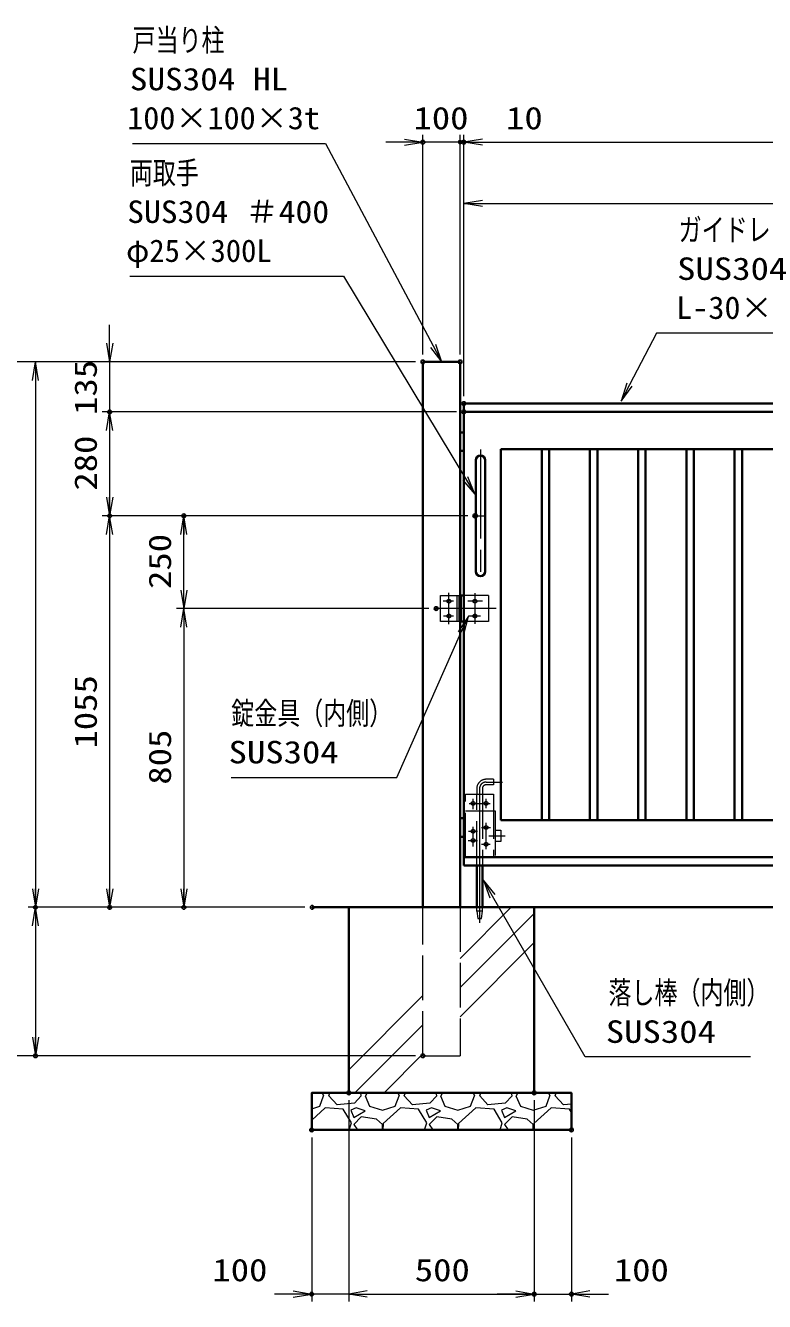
# Model space of a CAD drawing. Units: millimetres at full size, sheet at 1:20. Extents: x -5940 to 5940, y -4200 to 4200.
# Drawn here: x -3662 to -1671, y -2167 to 1272 of the extents above; entities that cross this region are included whole.
import ezdxf
from ezdxf.enums import TextEntityAlignment as Align

# ---------------------------------------------------------------- set-up
doc = ezdxf.new("R2010")
doc.units = ezdxf.units.MM
doc.header["$LTSCALE"] = 20
doc.header["$PDMODE"] = 32
doc.header["$PDSIZE"] = 10
doc.linetypes.add('DASHED', pattern=[7.5, 6, -1.5])
doc.linetypes.add('USER1', pattern=[18, 12, -1.5, 3, -1.5])
for name, color, linetype, lineweight in [('0-1_軸線', 200, 'USER1', 15), ('0-2_寸法線', 4, 'Continuous', 18), ('0-3_0', 7, 'Continuous', 18), ('0-5_外形線', 7, 'Continuous', 35), ('0-6_隠れ線', 140, 'DASHED', 18), ('0-7_細線', 2, 'Continuous', 35), ('0-C_ハッチング', 253, 'Continuous', 13)]:
    doc.layers.add(name, color=color, linetype=linetype, lineweight=lineweight)
doc.layers.add('0-4_Defpoints', color=7, linetype='Continuous')
doc.styles.add('ＭＳ ゴシック', font='')
doc.styles.get('ＭＳ ゴシック').set_extended_font_data('MS Gothic')

# ---------------------------------------------------------------- blocks, each defined once
blk = doc.blocks.new('_Open')
at = {"layer": '0-3_0'}
blk.add_line((-20, 3.333), (0, 0), dxfattribs=at)
blk.add_lwpolyline([(-20, -3.333), (0, 0), (-20, 0)], dxfattribs=at)
blk = doc.blocks.new('_DOTSMALL')
at = {"layer": '0-3_0'}
for points in [[(0, 0), (-2.5, 0), (-2.48, 0.313)], [(0, 0), (-2.48, -0.313), (-2.5, 0)], [(0, 0), (-2.48, 0.313), (-2.421, 0.622)], [(0, 0), (-2.421, -0.622), (-2.48, -0.313)], [(0, 0), (-2.421, 0.622), (-2.324, 0.92)], [(0, 0), (-2.324, -0.92), (-2.421, -0.622)], [(0, 0), (-2.324, 0.92), (-2.191, 1.204)], [(0, 0), (-2.191, -1.204), (-2.324, -0.92)], [(0, 0), (-2.191, 1.204), (-2.023, 1.469)], [(0, 0), (-2.023, -1.469), (-2.191, -1.204)], [(0, 0), (-2.023, 1.469), (-1.822, 1.711)], [(0, 0), (-1.822, -1.711), (-2.023, -1.469)], [(0, 0), (-1.822, 1.711), (-1.594, 1.926)], [(0, 0), (-1.594, -1.926), (-1.822, -1.711)], [(0, 0), (-1.594, 1.926), (-1.34, 2.111)], [(0, 0), (-1.34, -2.111), (-1.594, -1.926)], [(0, 0), (-1.34, 2.111), (-1.064, 2.262)], [(0, 0), (-1.064, -2.262), (-1.34, -2.111)], [(0, 0), (-1.064, 2.262), (-0.773, 2.378)], [(0, 0), (-0.773, -2.378), (-1.064, -2.262)], [(0, 0), (-0.773, 2.378), (-0.468, 2.456)], [(0, 0), (-0.468, -2.456), (-0.773, -2.378)], [(0, 0), (-0.468, 2.456), (-0.157, 2.495)], [(0, 0), (-0.157, -2.495), (-0.468, -2.456)], [(0, 0), (-0.157, 2.495), (0.157, 2.495)], [(0, 0), (0.157, -2.495), (-0.157, -2.495)], [(0, 0), (0.157, 2.495), (0.468, 2.456)], [(0, 0), (0.468, 2.456), (0.773, 2.378)], [(0, 0), (0.773, 2.378), (1.064, 2.262)], [(0, 0), (1.064, 2.262), (1.34, 2.111)], [(0, 0), (1.34, 2.111), (1.594, 1.926)], [(0, 0), (1.594, 1.926), (1.822, 1.711)], [(0, 0), (1.822, 1.711), (2.023, 1.469)], [(0, 0), (2.023, 1.469), (2.191, 1.204)], [(0, 0), (2.191, 1.204), (2.324, 0.92)], [(0, 0), (2.324, 0.92), (2.421, 0.622)], [(0, 0), (2.421, 0.622), (2.48, 0.313)], [(0, 0), (2.48, 0.313), (2.5, 0)], [(0, 0), (0.468, -2.456), (0.157, -2.495)], [(0, 0), (0.773, -2.378), (0.468, -2.456)], [(0, 0), (1.064, -2.262), (0.773, -2.378)], [(0, 0), (1.34, -2.111), (1.064, -2.262)], [(0, 0), (1.594, -1.926), (1.34, -2.111)], [(0, 0), (1.822, -1.711), (1.594, -1.926)], [(0, 0), (2.023, -1.469), (1.822, -1.711)], [(0, 0), (2.191, -1.204), (2.023, -1.469)], [(0, 0), (2.324, -0.92), (2.191, -1.204)], [(0, 0), (2.421, -0.622), (2.324, -0.92)], [(0, 0), (2.48, -0.313), (2.421, -0.622)], [(0, 0), (2.5, 0), (2.48, -0.313)]]:
    blk.add_solid(points, dxfattribs=at)
blk = doc.blocks.new('S19')
at = {"layer": '0-2_寸法線'}
for points in [[(4961675.7, 2972042.6), (4950748.5, 2972042.6), (4949300.3, 2969254.2), (4948839.5, 2968366.7)], [(4949152.4, 2969331), (4948839.5, 2968366.7), (4949448.3, 2969177.4)]]:
    blk.add_lwpolyline(points, dxfattribs=at)
at = {"layer": '0-2_寸法線', "color": 254, "style": 'ＭＳ ゴシック'}
for s, width, p in [('ガイドレ－ル', 0.75, (4951946.1, 2976639.5)), ('SUS304', 1.2, (4951864.5, 2974539.5)), ('L-30×30×5t', 1.05, (4951816.5, 2972439.5))]:
    blk.add_text(s, height=1212, dxfattribs=dict(at, width=width)).set_placement(p, align=Align.BOTTOM_LEFT)
blk = doc.blocks.new('S21')
at = {"layer": '0-2_寸法線'}
for points in [[(4922506.6, 2982264), (4932905.8, 2982264), (4938708.2, 2971346.5), (4939177.5, 2970463.5)], [(4938561, 2971268.3), (4939177.5, 2970463.5), (4938855.3, 2971424.7)]]:
    blk.add_lwpolyline(points, dxfattribs=at)
at = {"layer": '0-2_寸法線', "color": 254, "style": 'ＭＳ ゴシック'}
for s, width, p in [('戸当り柱', 0.75, (4922506.6, 2986860.8)), ('SUS304 HL', 1.15, (4922362.6, 2984760.8)), ('100×100×3t', 1.05, (4922218.6, 2982660.8))]:
    blk.add_text(s, height=1212, dxfattribs=dict(at, width=width)).set_placement(p, align=Align.BOTTOM_LEFT)
blk = doc.blocks.new('S22')
at = {"layer": '0-2_寸法線'}
for points in [[(4922360.1, 2975113.1), (4933882.5, 2975113.1), (4940446.4, 2964205.9), (4940962, 2963349.1)], [(4940303.6, 2964120), (4940962, 2963349.1), (4940589.2, 2964291.8)]]:
    blk.add_lwpolyline(points, dxfattribs=at)
at = {"layer": '0-2_寸法線', "color": 254, "style": 'ＭＳ ゴシック'}
for s, width, p in [('両取手', 0.75, (4922360.1, 2979709.9)), ('SUS304 ＃400', 1.1, (4922216.1, 2977609.9))]:
    blk.add_text(s, height=1212, dxfattribs=dict(at, width=width)).set_placement(p, align=Align.BOTTOM_LEFT)
blk.add_text('φ25×300L', height=1212, dxfattribs=at).set_placement((4922158.5, 2975509.9), align=Align.BOTTOM_LEFT)
blk = doc.blocks.new('S23')
at = {"layer": '0-2_寸法線'}
for points in [[(4955822.7, 2933020.5), (4946901.9, 2933020.5), (4941918.2, 2941689.8), (4941419.9, 2942556.8)], [(4942062.7, 2941772.9), (4941419.9, 2942556.8), (4941773.8, 2941606.8)]]:
    blk.add_lwpolyline(points, dxfattribs=at)
at = {"layer": '0-2_寸法線', "color": 254, "style": 'ＭＳ ゴシック'}
for s, width, p in [('落し棒（内側）', 0.75, (4948161.9, 2935517.4)), ('SUS304', 1.2, (4948017.9, 2933417.4))]:
    blk.add_text(s, height=1212, dxfattribs=dict(at, width=width)).set_placement(p, align=Align.BOTTOM_LEFT)
blk = doc.blocks.new('S24')
at = {"layer": '0-2_寸法線'}
for points in [[(4927827.3, 2948085.8), (4936748.1, 2948085.8), (4940206.2, 2955874), (4940612, 2956788)], [(4940358.5, 2955806.4), (4940612, 2956788), (4940053.9, 2955941.6)]]:
    blk.add_lwpolyline(points, dxfattribs=at)
at = {"layer": '0-2_寸法線', "color": 254, "style": 'ＭＳ ゴシック'}
for s, width, p in [('錠金具（内側）', 0.75, (4927827.3, 2950582.7)), ('SUS304', 1.2, (4927683.3, 2948482.7))]:
    blk.add_text(s, height=1212, dxfattribs=dict(at, width=width)).set_placement(p, align=Align.BOTTOM_LEFT)

msp = doc.modelspace()

# ---------------------------------------------------------------- linework, layer by layer
at = {"layer": '0-1_軸線'}
for p, q in [((-2436.16, 129.45), (-2436.16, -228.05)), ((-2449.91, -49.3), (-2422.41, -49.3)), ((-2521.16, -341.54), (-2521.16, -256.91)), ((-2451.16, -258.09), (-2451.16, -340.37)), ((-2481.16, -299.3), (-2555.66, -299.3)), ((-2508.64, -279.3), (-2536.85, -279.3)), ((-2393.45, -299.3), (-2481.16, -299.3)), ((-2431.06, -279.3), (-2469.85, -279.3)), ((-2435.76, -319.3), (-2468.68, -319.3)), ((-2438.66, -784.3), (-2438.66, -969.3)), ((-2421.16, -766.8), (-2376.81, -766.8)), ((-2466.72, -824.3), (-2410.03, -824.3)), ((-2456.16, -839.38), (-2456.16, -812.38)), ((-2421.16, -837.35), (-2421.16, -811.71)), ((-2456.16, -940.62), (-2456.16, -887.3)), ((-2433.65, -889.3), (-2409.35, -889.3)), ((-2421.16, -947.37), (-2421.16, -876.5)), ((-2469.42, -924.3), (-2444.45, -924.3)), ((-2468.75, -899.3), (-2443.78, -899.3)), ((-2413.56, -911.8), (-2369.46, -911.8)), ((-2433.65, -934.3), (-2410.03, -934.3)), ((-2438.66, -969.3), (-2438.66, -1146.03))]:
    msp.add_line(p, q, dxfattribs=at)
msp.add_arc((-2421.16, -784.3), 17.5, 90, 180, dxfattribs=at)
at = {"layer": '0-2_寸法線'}
for p, q in [((-2591.16, 385.7), (-2591.16, 977.89)), ((-2491.16, 385.7), (-2491.16, 977.89)), ((-2491.16, 385.7), (-2491.16, 977.89)), ((-2481.16, 273.2), (-2481.16, 977.89)), ((-2481.16, 273.2), (-2481.16, 977.89)), ((-2641.16, 957.89), (-2691.16, 957.89)), ((-2491.16, 957.89), (-2591.16, 957.89)), ((-2491.16, 957.89), (-2481.16, 957.89)), ((-2481.16, 957.89), (2718.84, 957.89)), ((-2431.16, 957.89), (-2381.16, 957.89)), ((-2481.16, 273.2), (-2481.16, 812.57)), ((-2481.16, 792.57), (1518.84, 792.57)), ((-3435.68, 415.7), (-3435.68, 465.7)), ((-2611.16, 365.7), (-3838.81, 365.7)), ((-2611.16, 365.7), (-3655.68, 365.7)), ((-3635.68, 365.7), (-3635.68, -1104.3)), ((-2611.16, 365.7), (-3455.68, 365.7)), ((-3435.68, 365.7), (-3435.68, 230.7)), ((-2501.16, 230.7), (-3455.68, 230.7)), ((-2501.16, 230.7), (-3455.68, 230.7)), ((-3435.68, 230.7), (-3435.68, -49.3)), ((-3435.68, 180.7), (-3435.68, 130.7)), ((-2469.91, -49.3), (-3455.68, -49.3)), ((-2471.66, -49.3), (-3455.68, -49.3)), ((-3435.68, -49.3), (-3435.68, -1104.3)), ((-2471.66, -49.3), (-3255.68, -49.3)), ((-3235.68, -299.3), (-3235.68, -49.3)), ((-2575.66, -299.3), (-3255.68, -299.3)), ((-2575.66, -299.3), (-3255.68, -299.3)), ((-3235.68, -299.3), (-3235.68, -1104.3)), ((-2909.59, -1104.3), (-3655.68, -1104.3)), ((-2909.59, -1104.3), (-3655.68, -1104.3)), ((-3635.68, -1104.3), (-3635.68, -1504.3)), ((-2909.59, -1104.3), (-3455.68, -1104.3)), ((-2909.59, -1104.3), (-3255.68, -1104.3)), ((-2611.16, -1504.3), (-3838.81, -1504.3)), ((-2611.16, -1504.3), (-3655.68, -1504.3)), ((-2791.16, -1624.3), (-2791.16, -2166.56)), ((-2791.16, -1624.3), (-2791.16, -2166.56)), ((-2291.16, -1624.3), (-2291.16, -2166.56)), ((-2291.16, -1624.3), (-2291.16, -2166.56)), ((-2891.16, -1724.3), (-2891.16, -2166.56)), ((-2191.16, -1724.3), (-2191.16, -2166.56)), ((-2941.16, -2146.56), (-2991.16, -2146.56)), ((-2791.16, -2146.56), (-2891.16, -2146.56)), ((-2791.16, -2146.56), (-2291.16, -2146.56)), ((-2741.16, -2146.56), (-2691.16, -2146.56)), ((-2341.16, -2146.56), (-2391.16, -2146.56)), ((-2291.16, -2146.56), (-2191.16, -2146.56)), ((-2141.16, -2146.56), (-2091.16, -2146.56))]:
    msp.add_line(p, q, dxfattribs=at)
at = {"layer": '0-4_Defpoints'}
for p in [(-2591.16, 957.89), (-2481.16, 957.89), (-2591.16, 365.7), (-2591.16, 365.7), (-2491.16, 365.7), (-2481.16, 253.2), (-3435.68, 230.7), (-2481.16, 230.7), (-3435.68, -49.3), (-3235.68, -49.3), (-2451.66, -49.3), (-2449.91, -49.3), (-2555.66, -299.3), (-3635.68, -1104.3), (-3435.68, -1104.3), (-3235.68, -1104.3), (-2889.59, -1104.3), (-3635.68, -1504.3), (-2591.16, -1504.3), (-2791.16, -1604.3), (-2291.16, -1604.3), (-2891.16, -1704.3), (-2191.16, -1704.3), (-2891.16, -2146.56), (-2291.16, -2146.56), (-2191.16, -2146.56)]:
    msp.add_point(p, dxfattribs=at)
at = {"layer": '0-5_外形線'}
for p, q in [((-2591.16, 365.7), (-2591.16, -1104.3)), ((-2491.16, 365.7), (-2591.16, 365.7)), ((-2491.16, -1104.3), (-2491.16, 365.7)), ((1518.84, 253.2), (-2481.16, 253.2)), ((-2481.16, 230.7), (-2481.16, 253.2)), ((-2481.16, 230.7), (1518.84, 230.7)), ((-2481.16, -969.3), (-2481.16, 230.7)), ((-2381.16, 130.7), (1518.84, 130.7)), ((-2381.16, -869.3), (-2381.16, 130.7)), ((-2271.16, -869.3), (-2271.16, 130.7)), ((-2251.16, -869.3), (-2251.16, 130.7)), ((-2141.16, -869.3), (-2141.16, 130.7)), ((-2121.16, -869.3), (-2121.16, 130.7)), ((-2011.16, -869.3), (-2011.16, 130.7)), ((-1991.16, -869.3), (-1991.16, 130.7)), ((-1881.16, -869.3), (-1881.16, 130.7)), ((-1861.16, -869.3), (-1861.16, 130.7)), ((-1751.16, -869.3), (-1751.16, 130.7)), ((-1731.16, -869.3), (-1731.16, 130.7)), ((-2448.66, 100.7), (-2448.66, -199.3)), ((-2423.66, 100.7), (-2423.66, -199.3)), ((-2489.16, -264.3), (-2489.16, -334.3)), ((-2481.16, -264.3), (-2489.16, -264.3)), ((-2481.16, -334.3), (-2489.16, -334.3)), ((1518.84, -869.3), (-2381.16, -869.3)), ((-2481.16, -969.3), (1518.84, -969.3)), ((-2481.16, -991.8), (-2481.16, -969.3)), ((-2381.16, -991.8), (-2481.16, -991.8)), ((-2446.16, -1104.3), (-2446.16, -991.8)), ((-2431.16, -1104.3), (-2431.16, -991.8)), ((-2381.16, -991.8), (1518.84, -991.8)), ((-2889.59, -1104.3), (2918.84, -1104.3))]:
    msp.add_line(p, q, dxfattribs=at)
for points in [[(-2481.16, 175.7), (-2491.16, 175.7), (-2491.16, 125.7), (-2481.16, 125.7)], [(-2481.16, -864.3), (-2491.16, -864.3), (-2491.16, -914.3), (-2481.16, -914.3)]]:
    msp.add_lwpolyline(points, close=True, dxfattribs=at)
for centre, start, end in [((-2436.16, 100.7), 0, 180), ((-2436.16, -199.3), 180, 0)]:
    msp.add_arc(centre, 12.5, start, end, dxfattribs=at)
at = {"layer": '0-6_隠れ線'}
for p, q in [((-2544.16, -334.3), (-2544.16, -264.3)), ((-2544.16, -264.3), (-2494.16, -264.3)), ((-2500.16, -264.3), (-2500.16, -334.3)), ((-2494.16, -264.3), (-2494.16, -334.3)), ((-2414.16, -264.3), (-2481.16, -264.3)), ((-2480.16, -264.3), (-2480.16, -334.3)), ((-2414.16, -264.3), (-2414.16, -334.3)), ((-2494.16, -334.3), (-2544.16, -334.3)), ((-2508.64, -319.3), (-2535.67, -319.3)), ((-2414.16, -334.3), (-2481.16, -334.3)), ((-2446.16, -784.3), (-2446.16, -799.3)), ((-2431.16, -784.3), (-2431.16, -799.3)), ((-2401.16, -759.3), (-2421.16, -759.3)), ((-2401.16, -774.3), (-2421.16, -774.3)), ((-2401.16, -759.3), (-2401.16, -774.3)), ((-2476.16, -969.3), (-2476.16, -799.3)), ((-2476.16, -799.3), (-2401.16, -799.3)), ((-2446.16, -991.8), (-2446.16, -799.3)), ((-2431.16, -799.3), (-2431.16, -991.8)), ((-2401.16, -799.3), (-2401.16, -969.3)), ((-2476.16, -844.3), (-2401.16, -844.3)), ((-2401.16, -844.3), (-2396.16, -844.3)), ((-2396.16, -844.3), (-2396.16, -969.3)), ((-2396.16, -896.8), (-2381.16, -896.8)), ((-2381.16, -926.8), (-2396.16, -926.8)), ((-2381.16, -896.8), (-2381.16, -926.8)), ((-2591.16, -1504.3), (-2591.16, -1104.3)), ((-2491.16, -1104.3), (-2491.16, -1504.3)), ((-2446.16, -1114.3), (-2446.16, -1104.3)), ((-2431.16, -1114.3), (-2446.16, -1114.3)), ((-2446.16, -1114.3), (-2443.66, -1134.3)), ((-2443.66, -1134.3), (-2433.66, -1134.3)), ((-2433.66, -1134.3), (-2431.16, -1114.3)), ((-2431.16, -1114.3), (-2431.16, -1104.3)), ((-2591.16, -1504.3), (-2491.16, -1504.3))]:
    msp.add_line(p, q, dxfattribs=at)
for centre in [(-2521.16, -279.3), (-2451.16, -279.3), (-2521.16, -319.3), (-2451.16, -319.3), (-2456.16, -824.3), (-2421.16, -824.3), (-2421.16, -889.3), (-2456.16, -899.3), (-2456.16, -924.3), (-2421.16, -934.3)]:
    msp.add_circle(centre, 5, dxfattribs=at)
for radius in [25, 10]:
    msp.add_arc((-2421.16, -784.3), radius, 90, 180, dxfattribs=at)
at = {"layer": '0-7_細線'}
for p, q in [((-2791.16, -1604.3), (-2791.16, -1104.3)), ((-2291.16, -1604.3), (-2291.16, -1104.3)), ((-2291.16, -1604.3), (-2791.16, -1604.3))]:
    msp.add_line(p, q, dxfattribs=at)
msp.add_lwpolyline([(-2891.16, -1704.3), (-2191.16, -1704.3), (-2191.16, -1604.3), (-2891.16, -1604.3)], close=True, dxfattribs=at)
at = {"layer": '0-C_ハッチング'}
for p, q in [((-2491.16, -1242.25), (-2353.22, -1104.3)), ((-2491.16, -1320.82), (-2291.16, -1120.82)), ((-2491.16, -1399.4), (-2291.16, -1199.4)), ((-2791.16, -1542.25), (-2591.16, -1342.25)), ((-2774.64, -1604.3), (-2591.16, -1420.82)), ((-2696.06, -1604.3), (-2591.16, -1499.4)), ((-2869.1, -1640.45), (-2858.94, -1612.01)), ((-2862.5, -1604.3), (-2858.94, -1612.01)), ((-2844.72, -1612.01), (-2841.83, -1604.3)), ((-2822.37, -1636.39), (-2844.72, -1612.01)), ((-2757.34, -1612.01), (-2775.63, -1632.33)), ((-2757.34, -1612.01), (-2758.88, -1604.3)), ((-2747.18, -1612.01), (-2734.99, -1640.45)), ((-2745.15, -1612.01), (-2741.85, -1604.3)), ((-2665.9, -1640.45), (-2655.74, -1612.01)), ((-2659.3, -1604.3), (-2655.74, -1612.01)), ((-2641.52, -1612.01), (-2638.63, -1604.3)), ((-2619.17, -1636.39), (-2641.52, -1612.01)), ((-2554.14, -1612.01), (-2572.43, -1632.33)), ((-2554.14, -1612.01), (-2555.68, -1604.3)), ((-2543.98, -1612.01), (-2531.79, -1640.45)), ((-2541.95, -1612.01), (-2538.65, -1604.3)), ((-2462.7, -1640.45), (-2452.54, -1612.01)), ((-2456.1, -1604.3), (-2452.54, -1612.01)), ((-2438.32, -1612.01), (-2435.43, -1604.3)), ((-2415.97, -1636.39), (-2438.32, -1612.01)), ((-2350.94, -1612.01), (-2369.23, -1632.33)), ((-2350.94, -1612.01), (-2352.48, -1604.3)), ((-2340.78, -1612.01), (-2328.59, -1640.45)), ((-2338.75, -1612.01), (-2335.45, -1604.3)), ((-2259.5, -1640.45), (-2249.34, -1612.01)), ((-2252.9, -1604.3), (-2249.34, -1612.01)), ((-2235.12, -1612.01), (-2232.23, -1604.3)), ((-2212.77, -1636.39), (-2235.12, -1612.01)), ((-2891.16, -1646.94), (-2869.1, -1640.45)), ((-2854.88, -1644.52), (-2891.16, -1677.64)), ((-2806.11, -1648.58), (-2854.88, -1644.52)), ((-2775.63, -1632.33), (-2822.37, -1636.39)), ((-2783.76, -1685.16), (-2806.11, -1648.58)), ((-2771.57, -1644.52), (-2785.79, -1650.61)), ((-2747.18, -1652.65), (-2771.57, -1644.52)), ((-2734.99, -1640.45), (-2700.45, -1650.61)), ((-2700.45, -1650.61), (-2665.9, -1640.45)), ((-2651.68, -1644.52), (-2698.42, -1687.19)), ((-2602.91, -1648.58), (-2651.68, -1644.52)), ((-2572.43, -1632.33), (-2619.17, -1636.39)), ((-2580.56, -1685.16), (-2602.91, -1648.58)), ((-2568.37, -1644.52), (-2582.59, -1650.61)), ((-2543.98, -1652.65), (-2568.37, -1644.52)), ((-2531.79, -1640.45), (-2497.25, -1650.61)), ((-2497.25, -1650.61), (-2462.7, -1640.45)), ((-2448.48, -1644.52), (-2495.22, -1687.19)), ((-2399.71, -1648.58), (-2448.48, -1644.52)), ((-2369.23, -1632.33), (-2415.97, -1636.39)), ((-2377.36, -1685.16), (-2399.71, -1648.58)), ((-2365.17, -1644.52), (-2379.39, -1650.61)), ((-2340.78, -1652.65), (-2365.17, -1644.52)), ((-2328.59, -1640.45), (-2294.05, -1650.61)), ((-2294.05, -1650.61), (-2259.5, -1640.45)), ((-2245.28, -1644.52), (-2292.02, -1687.19)), ((-2196.51, -1648.58), (-2245.28, -1644.52)), ((-2191.16, -1634.51), (-2212.77, -1636.39)), ((-2191.16, -1657.34), (-2196.51, -1648.58)), ((-2785.79, -1650.61), (-2777.66, -1670.93)), ((-2777.66, -1670.93), (-2747.18, -1652.65)), ((-2757.34, -1668.9), (-2777.66, -1689.22)), ((-2716.7, -1675), (-2757.34, -1668.9)), ((-2700.45, -1689.22), (-2716.7, -1675)), ((-2582.59, -1650.61), (-2574.46, -1670.93)), ((-2574.46, -1670.93), (-2543.98, -1652.65)), ((-2554.14, -1668.9), (-2574.46, -1689.22)), ((-2513.5, -1675), (-2554.14, -1668.9)), ((-2497.25, -1689.22), (-2513.5, -1675)), ((-2379.39, -1650.61), (-2371.26, -1670.93)), ((-2371.26, -1670.93), (-2340.78, -1652.65)), ((-2350.94, -1668.9), (-2371.26, -1689.22)), ((-2310.3, -1675), (-2350.94, -1668.9)), ((-2294.05, -1689.22), (-2310.3, -1675)), ((-2789.89, -1704.3), (-2783.76, -1685.16)), ((-2777.66, -1689.22), (-2767.61, -1704.3)), ((-2702.05, -1704.3), (-2700.45, -1701.41)), ((-2700.45, -1701.41), (-2700.45, -1689.22)), ((-2698.42, -1687.19), (-2699.23, -1704.3)), ((-2586.69, -1704.3), (-2580.56, -1685.16)), ((-2574.46, -1689.22), (-2564.41, -1704.3)), ((-2498.85, -1704.3), (-2497.25, -1701.41)), ((-2497.25, -1701.41), (-2497.25, -1689.22)), ((-2495.22, -1687.19), (-2496.03, -1704.3)), ((-2383.49, -1704.3), (-2377.36, -1685.16)), ((-2371.26, -1689.22), (-2361.21, -1704.3)), ((-2295.65, -1704.3), (-2294.05, -1701.41)), ((-2294.05, -1701.41), (-2294.05, -1689.22)), ((-2292.02, -1687.19), (-2292.83, -1704.3))]:
    msp.add_line(p, q, dxfattribs=at)

# ---------------------------------------------------------------- block references
at = {"layer": '0-2_寸法線'}
for name, p, xscale, yscale in [('S21', (-249499.28, -148158.7), 0.05, 0.05), ('_Open', (-2591.16, 957.89), 2.5, 2.5), ('_DOTSMALL', (-2491.16, 957.89), 2.5, 2.5), ('S22', (-249499.28, -148158.7), 0.05, 0.05), ('S19', (-249499.28, -148158.7), 0.05, 0.05), ('S24', (-249499.28, -148158.7), 0.05, 0.05), ('S23', (-249499.28, -148158.7), 0.05, 0.05), ('_Open', (-2891.16, -2146.56), 2.5, 2.5), ('_Open', (-2291.16, -2146.56), 2.5, 2.5), ('_Open', (-2291.16, -2146.56), 2.5, 2.5)]:
    msp.add_blockref(name, p, dxfattribs=dict(at, xscale=xscale, yscale=yscale))
at = {"layer": '0-2_寸法線', "xscale": 2.5, "yscale": 2.5}
for name, p, rotation in [('_DOTSMALL', (-2491.16, 957.89), 180), ('_Open', (-2481.16, 957.89), 180), ('_Open', (-2481.16, 957.89), 180), ('_Open', (-2481.16, 792.57), 180), ('_Open', (-3435.68, 365.7), 270), ('_Open', (-3635.68, 365.7), 90), ('_Open', (-3435.68, 230.7), 90), ('_Open', (-3435.68, 230.7), 90), ('_Open', (-3435.68, -49.3), 270), ('_Open', (-3435.68, -49.3), 90), ('_Open', (-3235.68, -49.3), 90), ('_Open', (-3235.68, -299.3), 270), ('_Open', (-3235.68, -299.3), 90), ('_Open', (-3635.68, -1104.3), 270), ('_Open', (-3435.68, -1104.3), 270), ('_Open', (-3235.68, -1104.3), 270), ('_Open', (-3635.68, -1104.3), 90), ('_Open', (-3635.68, -1504.3), 270), ('_Open', (-2791.16, -2146.56), 180), ('_Open', (-2791.16, -2146.56), 180), ('_Open', (-2191.16, -2146.56), 180)]:
    msp.add_blockref(name, p, dxfattribs=dict(at, rotation=rotation))

# ---------------------------------------------------------------- texts
at = {"layer": '0-2_寸法線', "color": 254, "style": 'ＭＳ ゴシック', "width": 1.2}
for s, p in [('100', (-2616.76, 974.24)), ('10', (-2367.17, 974.24)), ('100', (-3158.68, -2130.22)), ('500', (-2613.16, -2130.22)), ('100', (-2076.74, -2130.22))]:
    msp.add_text(s, height=60.56, dxfattribs=at).set_placement(p, align=Align.BOTTOM_LEFT)
for s, p in [('135', (-3452.02, 222.6)), ('280', (-3452.02, 18.7)), ('250', (-3252.02, -246.3)), ('1055', (-3452.02, -676.4)), ('805', (-3252.02, -773.8))]:
    msp.add_text(s, height=60.56, rotation=90, dxfattribs=at).set_placement(p, align=Align.BOTTOM_LEFT)

doc.saveas('drawing.dxf')
